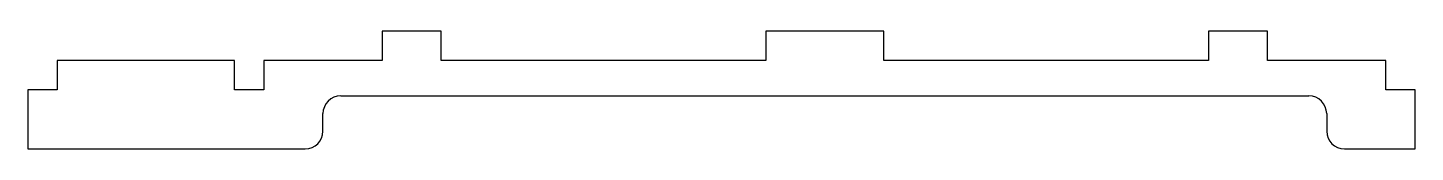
# Model space of a CAD drawing. Header units: millimetres. Extents: x -40 to 195, y 0 to 20.
import ezdxf

# ---------------------------------------------------------------- set-up
doc = ezdxf.new("R2010")
doc.units = ezdxf.units.MM

msp = doc.modelspace()

# ---------------------------------------------------------------- linework, layer by layer
at = {"color": 7, "linetype": 'Continuous', "lineweight": 25}
for p, q in [((20, 20), (20, 15)), ((30, 20), (20, 20)), ((30, 15), (30, 20)), ((85, 20), (85, 15)), ((105, 20), (85, 20)), ((105, 15), (105, 20)), ((160, 20), (160, 15)), ((170, 20), (160, 20)), ((170, 15), (170, 20)), ((-35, 15), (-35, 10)), ((-5, 15), (-35, 15)), ((-5, 10), (-5, 15)), ((0, 15), (0, 10)), ((20, 15), (0, 15)), ((85, 15), (30, 15)), ((160, 15), (105, 15)), ((190, 15), (170, 15)), ((190, 10), (190, 15)), ((-40, 10), (-40, 0)), ((-35, 10), (-40, 10)), ((0, 10), (-5, 10)), ((195, 10), (190, 10)), ((195, 0), (195, 10)), ((13, 9), (177, 9)), ((10, 3), (10, 6)), ((180, 6), (180, 3)), ((-40, 0), (7, 0)), ((183, 0), (195, 0))]:
    msp.add_line(p, q, dxfattribs=at)
for centre, start, end in [((13, 6), 90, 180), ((177, 6), 0, 90), ((7, 3), 270, 0), ((183, 3), 180, 270)]:
    msp.add_arc(centre, 3, start, end, dxfattribs=at)

doc.saveas('drawing.dxf')
